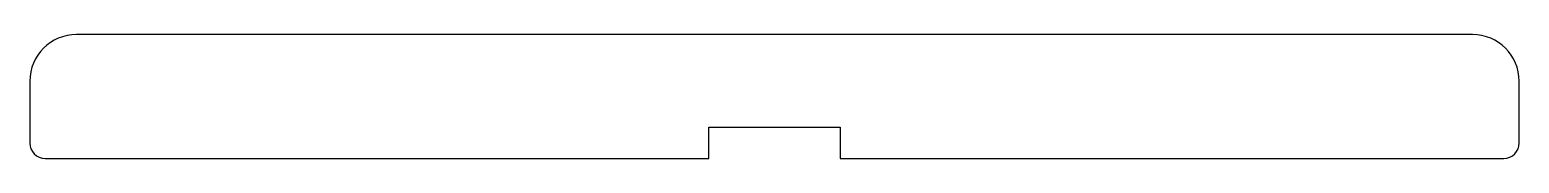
# Model space of a CAD drawing. Extents: x -37.6 to 38.6, y 4.3 to 10.6.
import ezdxf

# ---------------------------------------------------------------- set-up
doc = ezdxf.new("R2010")
doc.units = 0
doc.header["$MEASUREMENT"] = 0
doc.layers.get('0').update_dxf_attribs({"linetype": 'CONTINUOUS'})

msp = doc.modelspace()

# ---------------------------------------------------------------- linework, layer by layer
for p, q in [((36.201, 10.603), (-35.223, 10.603)), ((-37.611, 8.215), (-37.611, 5.04)), ((38.589, 5.04), (38.589, 8.215)), ((-2.877, 4.253), (-2.877, 5.853)), ((-2.877, 5.853), (3.854, 5.853)), ((3.854, 5.853), (3.854, 4.253)), ((-36.824, 4.253), (-2.877, 4.253)), ((3.854, 4.253), (37.802, 4.253))]:
    msp.add_line(p, q)
for centre, radius, start, end in [((-35.223, 8.215), 2.388, 90, 180), ((36.201, 8.215), 2.388, 0, 90), ((-36.824, 5.04), 0.787, 180, 270), ((37.802, 5.04), 0.787, 270, 360)]:
    msp.add_arc(centre, radius, start, end)

doc.saveas('drawing.dxf')
